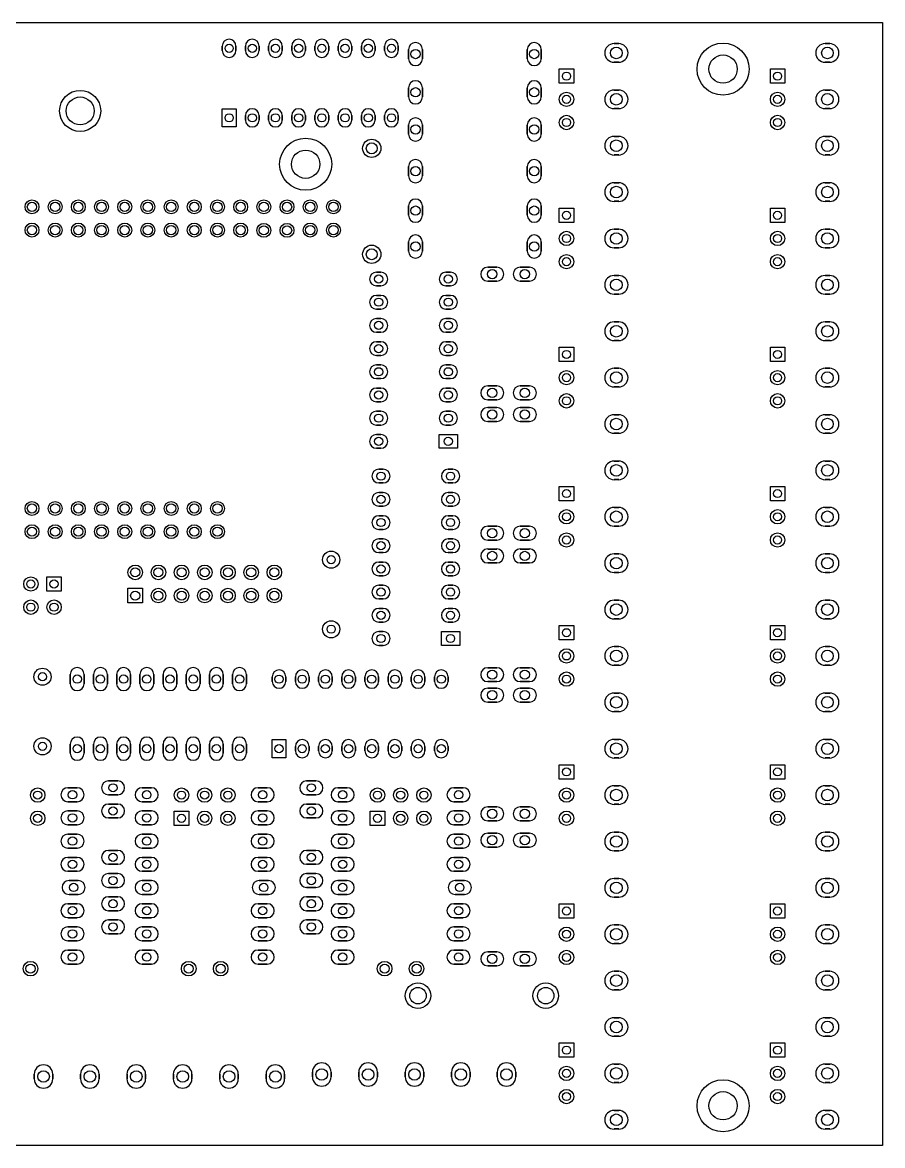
# Model space of a CAD drawing. Header units: millimetres. Extents: x -161 to 52, y -13 to 110.
# Drawn here: x -42.3 to 51.9, y -12.7 to 110.3 of the extents above; entities that cross this region are included whole.
import ezdxf

# ---------------------------------------------------------------- set-up
doc = ezdxf.new("R2010")
doc.units = ezdxf.units.MM

msp = doc.modelspace()

# ---------------------------------------------------------------- linework, layer by layer
for points in [[(51.89, -12.73), (-161.11, -12.73), (-161.11, 110.27), (51.89, 110.27), (51.89, -12.73)], [(-20.44, 107.69), (-20.44, 107.19)], [(-18.94, 107.69), (-18.94, 107.19)], [(-17.9, 107.69), (-17.9, 107.19)], [(-16.4, 107.69), (-16.4, 107.19)], [(-15.36, 107.69), (-15.36, 107.19)], [(-13.86, 107.69), (-13.86, 107.19)], [(-12.82, 107.69), (-12.82, 107.19)], [(-11.32, 107.69), (-11.32, 107.19)], [(-10.28, 107.69), (-10.28, 107.19)], [(-8.78, 107.69), (-8.78, 107.19)], [(-7.74, 107.69), (-7.74, 107.19)], [(-6.24, 107.69), (-6.24, 107.19)], [(-5.2, 107.69), (-5.2, 107.19)], [(-3.7, 107.69), (-3.7, 107.19)], [(-2.66, 107.69), (-2.66, 107.19)], [(-1.16, 107.69), (-1.16, 107.19)], [(-0.02, 107.31), (-0.02, 106.3)], [(1.5, 107.31), (1.5, 106.3)], [(12.98, 107.31), (12.98, 106.3)], [(14.5, 107.31), (14.5, 106.3)], [(22.48, 107.95), (22.99, 107.95)], [(45.59, 107.95), (46.1, 107.95)], [(22.48, 105.92), (22.99, 105.92)], [(45.59, 105.92), (46.1, 105.92)], [(18.06, 105.18), (18.06, 103.61), (16.48, 103.61), (16.48, 105.18)], [(41.17, 105.18), (41.17, 103.61), (39.6, 103.61), (39.6, 105.18)], [(-0.02, 103.12), (-0.02, 102.11)], [(1.5, 103.12), (1.5, 102.11)], [(12.98, 103.12), (12.98, 102.11)], [(14.5, 103.12), (14.5, 102.11)], [(22.48, 102.87), (22.99, 102.87)], [(45.59, 102.87), (46.1, 102.87)], [(-20.44, 98.82), (-20.44, 100.82), (-18.93, 100.82), (-18.93, 98.82)], [(-17.9, 100.07), (-17.9, 99.57)], [(-16.4, 100.07), (-16.4, 99.57)], [(-15.36, 100.07), (-15.36, 99.57)], [(-13.86, 100.07), (-13.86, 99.57)], [(-12.82, 100.07), (-12.82, 99.57)], [(-11.32, 100.07), (-11.32, 99.57)], [(-10.28, 100.07), (-10.28, 99.57)], [(-8.78, 100.07), (-8.78, 99.57)], [(-7.74, 100.07), (-7.74, 99.57)], [(-6.24, 100.07), (-6.24, 99.57)], [(-5.2, 100.07), (-5.2, 99.57)], [(-3.7, 100.07), (-3.7, 99.57)], [(-2.66, 100.07), (-2.66, 99.57)], [(-1.16, 100.07), (-1.16, 99.57)], [(22.48, 100.84), (22.99, 100.84)], [(45.59, 100.84), (46.1, 100.84)], [(-0.02, 99.06), (-0.02, 98.04)], [(1.5, 99.06), (1.5, 98.04)], [(12.98, 99.06), (12.98, 98.04)], [(14.5, 99.06), (14.5, 98.04)], [(22.48, 97.79), (22.99, 97.79)], [(45.59, 97.79), (46.1, 97.79)], [(22.48, 95.76), (22.99, 95.76)], [(45.59, 95.76), (46.1, 95.76)], [(-0.02, 94.49), (-0.02, 93.47)], [(1.5, 94.49), (1.5, 93.47)], [(12.98, 94.49), (12.98, 93.47)], [(14.5, 94.49), (14.5, 93.47)], [(22.48, 92.71), (22.99, 92.71)], [(45.59, 92.71), (46.1, 92.71)], [(-0.02, 90.17), (-0.02, 89.15)], [(1.5, 90.17), (1.5, 89.15)], [(12.98, 90.17), (12.98, 89.15)], [(14.5, 90.17), (14.5, 89.15)], [(18.06, 89.94), (18.06, 88.37), (16.48, 88.37), (16.48, 89.94)], [(22.48, 90.68), (22.99, 90.68)], [(41.17, 89.94), (41.17, 88.37), (39.6, 88.37), (39.6, 89.94)], [(45.59, 90.68), (46.1, 90.68)], [(22.48, 87.63), (22.99, 87.63)], [(45.59, 87.63), (46.1, 87.63)], [(-0.02, 86.23), (-0.02, 85.22)], [(1.5, 86.23), (1.5, 85.22)], [(12.98, 86.23), (12.98, 85.22)], [(14.5, 86.23), (14.5, 85.22)], [(22.48, 85.6), (22.99, 85.6)], [(45.59, 85.6), (46.1, 85.6)], [(-3.55, 82.92), (-3.05, 82.92)], [(4.07, 82.92), (4.57, 82.92)], [(9.65, 83.46), (8.64, 83.46)], [(12.19, 83.46), (13.21, 83.46)], [(22.48, 82.55), (22.99, 82.55)], [(45.59, 82.55), (46.1, 82.55)], [(-3.55, 81.42), (-3.05, 81.42)], [(4.07, 81.42), (4.57, 81.42)], [(9.65, 81.94), (8.64, 81.94)], [(12.19, 81.94), (13.21, 81.94)], [(-3.55, 80.38), (-3.05, 80.38)], [(4.07, 80.38), (4.57, 80.38)], [(22.48, 80.52), (22.99, 80.52)], [(45.59, 80.52), (46.1, 80.52)], [(-3.55, 78.88), (-3.05, 78.88)], [(4.07, 78.88), (4.57, 78.88)], [(-3.55, 77.84), (-3.05, 77.84)], [(4.07, 77.84), (4.57, 77.84)], [(-3.55, 76.34), (-3.05, 76.34)], [(4.07, 76.34), (4.57, 76.34)], [(22.48, 77.47), (22.99, 77.47)], [(45.59, 77.47), (46.1, 77.47)], [(-3.55, 75.3), (-3.05, 75.3)], [(4.07, 75.3), (4.57, 75.3)], [(22.48, 75.44), (22.99, 75.44)], [(45.59, 75.44), (46.1, 75.44)], [(18.06, 74.7), (18.06, 73.13), (16.48, 73.13), (16.48, 74.7)], [(41.17, 74.7), (41.17, 73.13), (39.6, 73.13), (39.6, 74.7)], [(-3.55, 73.8), (-3.05, 73.8)], [(-3.55, 72.76), (-3.05, 72.76)], [(4.07, 73.8), (4.57, 73.8)], [(4.07, 72.76), (4.57, 72.76)], [(22.48, 72.39), (22.99, 72.39)], [(45.59, 72.39), (46.1, 72.39)], [(-3.55, 71.26), (-3.05, 71.26)], [(-3.55, 70.22), (-3.05, 70.22)], [(4.07, 71.26), (4.57, 71.26)], [(4.07, 70.22), (4.57, 70.22)], [(9.65, 70.46), (8.64, 70.46)], [(12.19, 70.46), (13.21, 70.46)], [(22.48, 70.36), (22.99, 70.36)], [(45.59, 70.36), (46.1, 70.36)], [(9.65, 68.94), (8.64, 68.94)], [(12.19, 68.94), (13.21, 68.94)], [(-3.55, 68.72), (-3.05, 68.72)], [(-3.55, 67.68), (-3.05, 67.68)], [(4.07, 68.72), (4.57, 68.72)], [(4.07, 67.68), (4.57, 67.68)], [(8.64, 68.09), (9.65, 68.09)], [(13.21, 68.09), (12.19, 68.09)], [(8.64, 66.57), (9.65, 66.57)], [(13.21, 66.57), (12.19, 66.57)], [(22.48, 67.31), (22.99, 67.31)], [(45.59, 67.31), (46.1, 67.31)], [(-3.55, 66.18), (-3.05, 66.18)], [(4.07, 66.18), (4.57, 66.18)], [(22.48, 65.28), (22.99, 65.28)], [(45.59, 65.28), (46.1, 65.28)], [(-3.55, 65.14), (-3.05, 65.14)], [(5.32, 63.64), (3.32, 63.64), (3.32, 65.14), (5.32, 65.14)], [(-3.55, 63.64), (-3.05, 63.64)], [(22.48, 62.23), (22.99, 62.23)], [(45.59, 62.23), (46.1, 62.23)], [(-3.3, 61.33), (-2.8, 61.33)], [(4.32, 61.33), (4.82, 61.33)], [(-3.3, 59.83), (-2.8, 59.83)], [(4.32, 59.83), (4.82, 59.83)], [(18.06, 59.46), (18.06, 57.89), (16.48, 57.89), (16.48, 59.46)], [(22.48, 60.2), (22.99, 60.2)], [(41.17, 59.46), (41.17, 57.89), (39.6, 57.89), (39.6, 59.46)], [(45.59, 60.2), (46.1, 60.2)], [(-3.3, 58.79), (-2.8, 58.79)], [(4.32, 58.79), (4.82, 58.79)], [(-3.3, 57.29), (-2.8, 57.29)], [(4.32, 57.29), (4.82, 57.29)], [(22.48, 57.15), (22.99, 57.15)], [(45.59, 57.15), (46.1, 57.15)], [(-3.3, 56.25), (-2.8, 56.25)], [(4.32, 56.25), (4.82, 56.25)], [(-3.3, 54.75), (-2.8, 54.75)], [(4.32, 54.75), (4.82, 54.75)], [(8.64, 55.09), (9.65, 55.09)], [(13.21, 55.09), (12.19, 55.09)], [(22.48, 55.12), (22.99, 55.12)], [(45.59, 55.12), (46.1, 55.12)], [(-3.3, 53.71), (-2.8, 53.71)], [(4.32, 53.71), (4.82, 53.71)], [(8.64, 53.57), (9.65, 53.57)], [(13.21, 53.57), (12.19, 53.57)], [(-3.3, 52.21), (-2.8, 52.21)], [(4.32, 52.21), (4.82, 52.21)], [(9.65, 52.6), (8.64, 52.6)], [(13.21, 52.6), (12.19, 52.6)], [(22.48, 52.07), (22.99, 52.07)], [(45.59, 52.07), (46.1, 52.07)], [(-3.3, 51.17), (-2.8, 51.17)], [(4.32, 51.17), (4.82, 51.17)], [(9.65, 51.08), (8.64, 51.08)], [(13.21, 51.08), (12.19, 51.08)], [(-38.07, 47.98), (-39.65, 47.98), (-39.65, 49.56), (-38.07, 49.56)], [(-3.3, 49.67), (-2.8, 49.67)], [(4.32, 49.67), (4.82, 49.67)], [(22.48, 50.04), (22.99, 50.04)], [(45.59, 50.04), (46.1, 50.04)], [(-30.77, 48.3), (-29.17, 48.3), (-29.17, 46.7), (-30.77, 46.7)], [(-3.3, 48.63), (-2.8, 48.63)], [(4.32, 48.63), (4.82, 48.63)], [(-3.3, 47.13), (-2.8, 47.13)], [(4.32, 47.13), (4.82, 47.13)], [(22.48, 46.99), (22.99, 46.99)], [(45.59, 46.99), (46.1, 46.99)], [(-3.3, 46.09), (-2.8, 46.09)], [(4.32, 46.09), (4.82, 46.09)], [(-3.3, 44.59), (-2.8, 44.59)], [(4.32, 44.59), (4.82, 44.59)], [(22.48, 44.96), (22.99, 44.96)], [(45.59, 44.96), (46.1, 44.96)], [(-3.3, 43.55), (-2.8, 43.55)], [(5.57, 42.05), (3.57, 42.05), (3.57, 43.55), (5.57, 43.55)], [(18.06, 44.22), (18.06, 42.65), (16.48, 42.65), (16.48, 44.22)], [(41.17, 44.22), (41.17, 42.65), (39.6, 42.65), (39.6, 44.22)], [(-3.3, 42.05), (-2.8, 42.05)], [(22.48, 41.91), (22.99, 41.91)], [(45.59, 41.91), (46.1, 41.91)], [(9.65, 39.6), (8.64, 39.6)], [(13.21, 39.6), (12.19, 39.6)], [(22.48, 39.88), (22.99, 39.88)], [(45.59, 39.88), (46.1, 39.88)], [(-37.08, 37.85), (-37.08, 38.86)], [(-35.56, 37.85), (-35.56, 38.86)], [(-34.54, 37.85), (-34.54, 38.86)], [(-33.02, 37.85), (-33.02, 38.86)], [(-32, 37.85), (-32, 38.86)], [(-30.48, 37.85), (-30.48, 38.86)], [(-29.46, 37.85), (-29.46, 38.86)], [(-27.94, 37.85), (-27.94, 38.86)], [(-26.92, 37.85), (-26.92, 38.86)], [(-25.4, 37.85), (-25.4, 38.86)], [(-24.38, 37.85), (-24.38, 38.86)], [(-22.86, 37.85), (-22.86, 38.86)], [(-21.84, 37.85), (-21.84, 38.86)], [(-20.32, 37.85), (-20.32, 38.86)], [(-19.3, 37.85), (-19.3, 38.86)], [(-17.78, 37.85), (-17.78, 38.86)], [(-14.97, 38.6), (-14.97, 38.1)], [(-13.47, 38.6), (-13.47, 38.1)], [(-12.43, 38.6), (-12.43, 38.1)], [(-10.93, 38.6), (-10.93, 38.1)], [(-9.89, 38.6), (-9.89, 38.1)], [(-8.39, 38.6), (-8.39, 38.1)], [(-7.35, 38.6), (-7.35, 38.1)], [(-5.85, 38.6), (-5.85, 38.1)], [(-4.81, 38.6), (-4.81, 38.1)], [(-3.31, 38.6), (-3.31, 38.1)], [(-2.27, 38.6), (-2.27, 38.1)], [(-0.77, 38.6), (-0.77, 38.1)], [(0.27, 38.6), (0.27, 38.1)], [(1.77, 38.6), (1.77, 38.1)], [(2.81, 38.6), (2.81, 38.1)], [(4.31, 38.6), (4.31, 38.1)], [(9.65, 38.08), (8.64, 38.08)], [(9.65, 37.36), (8.64, 37.36)], [(13.21, 38.08), (12.19, 38.08)], [(13.21, 37.36), (12.19, 37.36)], [(9.65, 35.84), (8.64, 35.84)], [(13.21, 35.84), (12.19, 35.84)], [(22.48, 36.83), (22.99, 36.83)], [(45.59, 36.83), (46.1, 36.83)], [(22.48, 34.8), (22.99, 34.8)], [(45.59, 34.8), (46.1, 34.8)], [(-37.08, 30.23), (-37.08, 31.24)], [(-35.56, 30.23), (-35.56, 31.24)], [(-34.54, 30.23), (-34.54, 31.24)], [(-33.02, 30.23), (-33.02, 31.24)], [(-32, 30.23), (-32, 31.24)], [(-30.48, 30.23), (-30.48, 31.24)], [(-29.46, 30.23), (-29.46, 31.24)], [(-27.94, 30.23), (-27.94, 31.24)], [(-26.92, 30.23), (-26.92, 31.24)], [(-25.4, 30.23), (-25.4, 31.24)], [(-24.38, 30.23), (-24.38, 31.24)], [(-22.86, 30.23), (-22.86, 31.24)], [(-21.84, 30.23), (-21.84, 31.24)], [(-20.32, 30.23), (-20.32, 31.24)], [(-19.3, 30.23), (-19.3, 31.24)], [(-17.78, 30.23), (-17.78, 31.24)], [(-14.97, 29.73), (-14.97, 31.73), (-13.47, 31.73), (-13.47, 29.73)], [(-12.43, 30.98), (-12.43, 30.48)], [(-10.93, 30.98), (-10.93, 30.48)], [(-9.89, 30.98), (-9.89, 30.48)], [(-8.39, 30.98), (-8.39, 30.48)], [(-7.35, 30.98), (-7.35, 30.48)], [(-5.85, 30.98), (-5.85, 30.48)], [(-4.81, 30.98), (-4.81, 30.48)], [(-3.31, 30.98), (-3.31, 30.48)], [(-2.27, 30.98), (-2.27, 30.48)], [(-0.77, 30.98), (-0.77, 30.48)], [(0.27, 30.98), (0.27, 30.48)], [(1.77, 30.98), (1.77, 30.48)], [(2.81, 30.98), (2.81, 30.48)], [(4.31, 30.98), (4.31, 30.48)], [(22.48, 31.75), (22.99, 31.75)], [(45.59, 31.75), (46.1, 31.75)], [(22.48, 29.72), (22.99, 29.72)], [(45.59, 29.72), (46.1, 29.72)], [(18.06, 28.98), (18.06, 27.41), (16.48, 27.41), (16.48, 28.98)], [(41.17, 28.98), (41.17, 27.41), (39.6, 27.41), (39.6, 28.98)], [(-31.89, 27.21), (-32.9, 27.21)], [(-10.17, 27.21), (-11.19, 27.21)], [(-36.33, 26.45), (-37.35, 26.45)], [(-28.2, 26.45), (-29.22, 26.45)], [(-15.5, 26.45), (-16.52, 26.45)], [(-6.74, 26.45), (-7.76, 26.45)], [(5.96, 26.45), (4.94, 26.45)], [(22.48, 26.67), (22.99, 26.67)], [(45.59, 26.67), (46.1, 26.67)], [(-36.33, 24.92), (-37.35, 24.92)], [(-31.89, 25.69), (-32.9, 25.69)], [(-31.89, 24.67), (-32.9, 24.67)], [(-28.2, 24.92), (-29.22, 24.92)], [(-15.5, 24.92), (-16.52, 24.92)], [(-10.17, 25.69), (-11.19, 25.69)], [(-10.17, 24.67), (-11.19, 24.67)], [(-6.74, 24.92), (-7.76, 24.92)], [(5.96, 24.92), (4.94, 24.92)], [(22.48, 24.64), (22.99, 24.64)], [(45.59, 24.64), (46.1, 24.64)], [(-36.33, 23.91), (-37.35, 23.91)], [(-28.2, 23.91), (-29.22, 23.91)], [(-25.69, 23.9), (-24.11, 23.9), (-24.11, 22.33), (-25.69, 22.33)], [(-15.5, 23.91), (-16.52, 23.91)], [(-6.74, 23.91), (-7.76, 23.91)], [(-4.22, 23.9), (-2.64, 23.9), (-2.64, 22.33), (-4.22, 22.33)], [(5.96, 23.91), (4.94, 23.91)], [(9.65, 24.36), (8.64, 24.36)], [(13.21, 24.36), (12.19, 24.36)], [(-36.33, 22.38), (-37.35, 22.38)], [(-31.89, 23.15), (-32.9, 23.15)], [(-28.2, 22.38), (-29.22, 22.38)], [(-15.5, 22.38), (-16.52, 22.38)], [(-10.17, 23.15), (-11.19, 23.15)], [(-6.74, 22.38), (-7.76, 22.38)], [(5.96, 22.38), (4.94, 22.38)], [(9.65, 22.84), (8.64, 22.84)], [(13.21, 22.84), (12.19, 22.84)], [(-36.33, 21.37), (-37.35, 21.37)], [(-28.2, 21.37), (-29.22, 21.37)], [(-15.5, 21.37), (-16.52, 21.37)], [(-6.74, 21.37), (-7.76, 21.37)], [(5.96, 21.37), (4.94, 21.37)], [(9.65, 21.49), (8.64, 21.49)], [(13.21, 21.49), (12.19, 21.49)], [(22.48, 21.59), (22.99, 21.59)], [(45.59, 21.59), (46.1, 21.59)], [(-36.33, 19.84), (-37.35, 19.84)], [(-28.2, 19.84), (-29.22, 19.84)], [(-15.5, 19.84), (-16.52, 19.84)], [(-6.74, 19.84), (-7.76, 19.84)], [(5.96, 19.84), (4.94, 19.84)], [(9.65, 19.96), (8.64, 19.96)], [(13.21, 19.96), (12.19, 19.96)], [(-36.33, 18.83), (-37.35, 18.83)], [(-31.89, 19.59), (-32.9, 19.59)], [(-28.2, 18.83), (-29.22, 18.83)], [(-15.5, 18.83), (-16.52, 18.83)], [(-10.17, 19.59), (-11.19, 19.59)], [(-6.74, 18.83), (-7.76, 18.83)], [(5.96, 18.83), (4.94, 18.83)], [(22.48, 19.56), (22.99, 19.56)], [(45.59, 19.56), (46.1, 19.56)], [(-36.33, 17.3), (-37.35, 17.3)], [(-31.89, 18.07), (-32.9, 18.07)], [(-28.2, 17.3), (-29.22, 17.3)], [(-15.5, 17.3), (-16.52, 17.3)], [(-10.17, 18.07), (-11.19, 18.07)], [(-6.74, 17.3), (-7.76, 17.3)], [(5.96, 17.3), (4.94, 17.3)], [(-36.21, 16.29), (-37.22, 16.29)], [(-31.89, 17.05), (-32.9, 17.05)], [(-28.2, 16.29), (-29.22, 16.29)], [(-15.38, 16.29), (-16.39, 16.29)], [(-10.17, 17.05), (-11.19, 17.05)], [(-6.74, 16.29), (-7.76, 16.29)], [(6.09, 16.29), (5.07, 16.29)], [(22.48, 16.51), (22.99, 16.51)], [(45.59, 16.51), (46.1, 16.51)], [(-36.21, 14.76), (-37.22, 14.76)], [(-31.89, 15.53), (-32.9, 15.53)], [(-28.2, 14.76), (-29.22, 14.76)], [(-15.38, 14.76), (-16.39, 14.76)], [(-10.17, 15.53), (-11.19, 15.53)], [(-6.74, 14.76), (-7.76, 14.76)], [(6.09, 14.76), (5.07, 14.76)], [(-36.33, 13.75), (-37.35, 13.75)], [(-31.89, 14.51), (-32.9, 14.51)], [(-28.2, 13.75), (-29.22, 13.75)], [(-15.5, 13.75), (-16.52, 13.75)], [(-10.17, 14.51), (-11.19, 14.51)], [(-6.74, 13.75), (-7.76, 13.75)], [(5.96, 13.75), (4.94, 13.75)], [(18.06, 13.74), (18.06, 12.17), (16.48, 12.17), (16.48, 13.74)], [(22.48, 14.48), (22.99, 14.48)], [(41.17, 13.74), (41.17, 12.17), (39.6, 12.17), (39.6, 13.74)], [(45.59, 14.48), (46.1, 14.48)], [(-31.89, 12.99), (-32.9, 12.99)], [(-10.17, 12.99), (-11.19, 12.99)], [(-36.33, 12.22), (-37.35, 12.22)], [(-36.33, 11.21), (-37.35, 11.21)], [(-31.89, 11.97), (-32.9, 11.97)], [(-28.2, 12.22), (-29.22, 12.22)], [(-28.2, 11.21), (-29.22, 11.21)], [(-15.5, 12.22), (-16.52, 12.22)], [(-15.5, 11.21), (-16.52, 11.21)], [(-10.17, 11.97), (-11.19, 11.97)], [(-6.74, 12.22), (-7.76, 12.22)], [(-6.74, 11.21), (-7.76, 11.21)], [(5.96, 12.22), (4.94, 12.22)], [(5.96, 11.21), (4.94, 11.21)], [(22.48, 11.43), (22.99, 11.43)], [(45.59, 11.43), (46.1, 11.43)], [(-31.89, 10.45), (-32.9, 10.45)], [(-10.17, 10.45), (-11.19, 10.45)], [(-36.33, 9.68), (-37.35, 9.68)], [(-36.33, 8.67), (-37.35, 8.67)], [(-28.2, 9.68), (-29.22, 9.68)], [(-28.2, 8.67), (-29.22, 8.67)], [(-15.5, 9.68), (-16.52, 9.68)], [(-15.5, 8.67), (-16.52, 8.67)], [(-6.74, 9.68), (-7.76, 9.68)], [(-6.74, 8.67), (-7.76, 8.67)], [(5.96, 9.68), (4.94, 9.68)], [(5.96, 8.67), (4.94, 8.67)], [(22.48, 9.4), (22.99, 9.4)], [(45.59, 9.4), (46.1, 9.4)], [(9.65, 8.49), (8.64, 8.49)], [(13.21, 8.49), (12.19, 8.49)], [(-36.33, 7.14), (-37.35, 7.14)], [(-28.2, 7.14), (-29.22, 7.14)], [(-15.5, 7.14), (-16.52, 7.14)], [(-6.74, 7.14), (-7.76, 7.14)], [(5.96, 7.14), (4.94, 7.14)], [(9.65, 6.96), (8.64, 6.96)], [(13.21, 6.96), (12.19, 6.96)], [(22.48, 6.35), (22.99, 6.35)], [(45.59, 6.35), (46.1, 6.35)], [(22.48, 4.32), (22.99, 4.32)], [(45.59, 4.32), (46.1, 4.32)], [(22.48, 1.27), (22.99, 1.27)], [(45.59, 1.27), (46.1, 1.27)], [(22.48, -0.76), (22.99, -0.76)], [(45.59, -0.76), (46.1, -0.76)], [(18.06, -1.5), (18.06, -3.07), (16.48, -3.07), (16.48, -1.5)], [(41.17, -1.5), (41.17, -3.07), (39.6, -3.07), (39.6, -1.5)], [(-10.55, -4.7), (-10.55, -5.21)], [(-8.52, -4.7), (-8.52, -5.21)], [(-5.47, -4.7), (-5.47, -5.21)], [(-3.44, -4.7), (-3.44, -5.21)], [(-0.39, -4.7), (-0.39, -5.21)], [(1.64, -4.7), (1.64, -5.21)], [(4.69, -5.21), (4.69, -4.7)], [(6.72, -5.21), (6.72, -4.7)], [(9.69, -5.21), (9.69, -4.7)], [(11.72, -5.21), (11.72, -4.7)], [(22.48, -3.81), (22.99, -3.81)], [(45.59, -3.81), (46.1, -3.81)], [(-41.03, -4.92), (-41.03, -5.43)], [(-39, -4.92), (-39, -5.43)], [(-35.95, -4.92), (-35.95, -5.43)], [(-33.92, -4.92), (-33.92, -5.43)], [(-30.87, -4.92), (-30.87, -5.43)], [(-28.84, -4.92), (-28.84, -5.43)], [(-25.79, -4.92), (-25.79, -5.43)], [(-23.76, -4.92), (-23.76, -5.43)], [(-20.71, -4.92), (-20.71, -5.43)], [(-18.68, -4.92), (-18.68, -5.43)], [(-15.63, -4.92), (-15.63, -5.43)], [(-13.6, -4.92), (-13.6, -5.43)], [(22.48, -5.84), (22.99, -5.84)], [(45.59, -5.84), (46.1, -5.84)], [(22.48, -8.89), (22.99, -8.89)], [(45.59, -8.89), (46.1, -8.89)], [(22.48, -10.92), (22.99, -10.92)], [(45.59, -10.92), (46.1, -10.92)]]:
    msp.add_lwpolyline(points, close=True)
for centre, radius in [((-19.68, 107.44), 0.45), ((-17.14, 107.44), 0.45), ((-14.61, 107.44), 0.45), ((-12.07, 107.44), 0.45), ((-9.53, 107.44), 0.45), ((-6.98, 107.44), 0.45), ((-4.44, 107.44), 0.45), ((-1.9, 107.44), 0.45), ((0.74, 106.81), 0.508), ((13.74, 106.81), 0.508), ((22.73, 106.93), 0.635), ((34.42, 105.16), 2.85), ((45.85, 106.93), 0.635), ((34.42, 105.16), 1.55), ((17.27, 104.39), 0.445), ((40.39, 104.39), 0.445), ((-36, 100.58), 2.25), ((-36, 100.58), 1.53), ((0.74, 102.62), 0.508), ((13.74, 102.62), 0.508), ((17.27, 101.85), 0.787), ((17.27, 101.85), 0.445), ((22.73, 101.85), 0.635), ((40.39, 101.85), 0.787), ((40.39, 101.85), 0.445), ((45.85, 101.85), 0.635), ((-19.68, 99.82), 0.45), ((-17.14, 99.82), 0.45), ((-14.61, 99.82), 0.45), ((-12.07, 99.82), 0.45), ((-9.53, 99.82), 0.45), ((-6.98, 99.82), 0.45), ((-4.44, 99.82), 0.45), ((-1.9, 99.82), 0.45), ((17.27, 99.31), 0.787), ((17.27, 99.31), 0.445), ((40.39, 99.31), 0.787), ((40.39, 99.31), 0.445), ((0.74, 98.55), 0.508), ((13.74, 98.55), 0.508), ((-11.3, 94.74), 2.85), ((-4.06, 96.48), 1), ((22.73, 96.77), 0.635), ((45.85, 96.77), 0.635), ((-11.3, 94.74), 1.55), ((-4.06, 96.48), 0.6), ((0.74, 93.98), 0.508), ((13.74, 93.98), 0.508), ((22.73, 91.69), 0.635), ((45.85, 91.69), 0.635), ((-41.28, 90.07), 0.762), ((-41.28, 90.07), 0.508), ((-38.74, 90.07), 0.762), ((-38.74, 90.07), 0.508), ((-36.2, 90.07), 0.762), ((-36.2, 90.07), 0.508), ((-33.66, 90.07), 0.762), ((-33.66, 90.07), 0.508), ((-31.12, 90.07), 0.762), ((-31.12, 90.07), 0.508), ((-28.58, 90.07), 0.762), ((-28.58, 90.07), 0.508), ((-26.04, 90.07), 0.762), ((-26.04, 90.07), 0.508), ((-23.5, 90.07), 0.762), ((-23.5, 90.07), 0.508), ((-20.96, 90.07), 0.762), ((-20.96, 90.07), 0.508), ((-18.42, 90.07), 0.762), ((-18.42, 90.07), 0.508), ((-15.88, 90.07), 0.762), ((-15.88, 90.07), 0.508), ((-13.34, 90.07), 0.762), ((-13.34, 90.07), 0.508), ((-10.8, 90.07), 0.762), ((-10.8, 90.07), 0.508), ((-8.26, 90.07), 0.762), ((-8.26, 90.07), 0.508), ((0.74, 89.66), 0.508), ((13.74, 89.66), 0.508), ((17.27, 89.15), 0.445), ((40.39, 89.15), 0.445), ((-41.28, 87.53), 0.762), ((-41.28, 87.53), 0.508), ((-38.74, 87.53), 0.762), ((-38.74, 87.53), 0.508), ((-36.2, 87.53), 0.762), ((-36.2, 87.53), 0.508), ((-33.66, 87.53), 0.762), ((-33.66, 87.53), 0.508), ((-31.12, 87.53), 0.762), ((-31.12, 87.53), 0.508), ((-28.58, 87.53), 0.762), ((-28.58, 87.53), 0.508), ((-26.04, 87.53), 0.762), ((-26.04, 87.53), 0.508), ((-23.5, 87.53), 0.762), ((-23.5, 87.53), 0.508), ((-20.96, 87.53), 0.762), ((-20.96, 87.53), 0.508), ((-18.42, 87.53), 0.762), ((-18.42, 87.53), 0.508), ((-15.88, 87.5), 0.762), ((-15.88, 87.5), 0.508), ((-13.34, 87.5), 0.762), ((-13.34, 87.5), 0.508), ((-10.8, 87.53), 0.762), ((-10.8, 87.53), 0.508), ((-8.26, 87.53), 0.762), ((-8.26, 87.53), 0.508), ((17.27, 86.61), 0.787), ((40.39, 86.61), 0.787), ((0.74, 85.72), 0.508), ((13.74, 85.72), 0.508), ((17.27, 86.61), 0.445), ((22.73, 86.61), 0.635), ((40.39, 86.61), 0.445), ((45.85, 86.61), 0.635), ((-4.06, 84.88), 1), ((-4.06, 84.88), 0.6), ((17.27, 84.07), 0.787), ((17.27, 84.07), 0.445), ((40.39, 84.07), 0.787), ((40.39, 84.07), 0.445), ((-3.3, 82.17), 0.45), ((4.32, 82.17), 0.45), ((9.14, 82.7), 0.508), ((12.7, 82.7), 0.508), ((22.73, 81.53), 0.635), ((45.85, 81.53), 0.635), ((-3.3, 79.63), 0.45), ((4.32, 79.63), 0.45), ((-3.3, 77.09), 0.45), ((4.32, 77.09), 0.45), ((22.73, 76.45), 0.635), ((45.85, 76.45), 0.635), ((-3.3, 74.55), 0.45), ((4.32, 74.55), 0.45), ((17.27, 73.91), 0.445), ((40.39, 73.91), 0.445), ((-3.3, 72.01), 0.45), ((4.32, 72.01), 0.45), ((17.27, 71.37), 0.787), ((17.27, 71.37), 0.445), ((22.73, 71.37), 0.635), ((40.39, 71.37), 0.787), ((40.39, 71.37), 0.445), ((45.85, 71.37), 0.635), ((9.14, 69.7), 0.508), ((12.7, 69.7), 0.508), ((-3.3, 69.47), 0.45), ((4.32, 69.47), 0.45), ((17.27, 68.83), 0.787), ((17.27, 68.83), 0.445), ((40.39, 68.83), 0.787), ((40.39, 68.83), 0.445), ((9.14, 67.33), 0.508), ((12.7, 67.33), 0.508), ((-3.3, 66.93), 0.45), ((4.32, 66.93), 0.45), ((22.73, 66.29), 0.635), ((45.85, 66.29), 0.635), ((-3.3, 64.39), 0.45), ((4.32, 64.39), 0.45), ((22.73, 61.21), 0.635), ((45.85, 61.21), 0.635), ((-3.05, 60.58), 0.45), ((4.57, 60.58), 0.45), ((17.27, 58.67), 0.445), ((40.39, 58.67), 0.445), ((-3.05, 58.04), 0.45), ((4.57, 58.04), 0.45), ((-41.28, 57.04), 0.762), ((-41.28, 57.04), 0.508), ((-38.74, 57.04), 0.762), ((-38.74, 57.04), 0.508), ((-36.2, 57.04), 0.762), ((-36.2, 57.04), 0.508), ((-33.66, 57.04), 0.762), ((-33.66, 57.04), 0.508), ((-31.12, 57.04), 0.762), ((-31.12, 57.04), 0.508), ((-28.58, 57.04), 0.762), ((-28.58, 57.04), 0.508), ((-26.04, 57.04), 0.762), ((-26.04, 57.04), 0.508), ((-23.5, 57.04), 0.762), ((-23.5, 57.04), 0.508), ((-20.96, 57.04), 0.762), ((-20.96, 57.04), 0.508), ((17.27, 56.13), 0.787), ((22.73, 56.13), 0.635), ((40.39, 56.13), 0.787), ((45.85, 56.13), 0.635), ((-3.05, 55.5), 0.45), ((4.57, 55.5), 0.45), ((17.27, 56.13), 0.445), ((40.39, 56.13), 0.445), ((-41.28, 54.5), 0.762), ((-41.28, 54.5), 0.508), ((-38.74, 54.5), 0.762), ((-38.74, 54.5), 0.508), ((-36.2, 54.5), 0.762), ((-36.2, 54.5), 0.508), ((-33.66, 54.5), 0.762), ((-33.66, 54.5), 0.508), ((-31.12, 54.5), 0.762), ((-31.12, 54.5), 0.508), ((-28.58, 54.5), 0.762), ((-28.58, 54.5), 0.508), ((-26.04, 54.5), 0.762), ((-26.04, 54.5), 0.508), ((-23.5, 54.5), 0.762), ((-23.5, 54.5), 0.508), ((-20.96, 54.5), 0.762), ((-20.96, 54.5), 0.508), ((9.14, 54.33), 0.508), ((12.7, 54.33), 0.508), ((17.27, 53.59), 0.787), ((40.39, 53.59), 0.787), ((-3.05, 52.96), 0.45), ((4.57, 52.96), 0.45), ((17.27, 53.59), 0.445), ((40.39, 53.59), 0.445), ((-8.51, 51.43), 0.94), ((-8.51, 51.44), 0.45), ((9.14, 51.84), 0.508), ((12.7, 51.84), 0.508), ((22.73, 51.05), 0.635), ((45.85, 51.05), 0.635), ((-29.97, 50.04), 0.8), ((-29.97, 50.04), 0.5), ((-27.43, 50.04), 0.8), ((-27.43, 50.04), 0.5), ((-24.89, 50.04), 0.8), ((-24.89, 50.04), 0.5), ((-22.35, 50.04), 0.8), ((-22.35, 50.04), 0.5), ((-19.81, 50.04), 0.8), ((-19.81, 50.04), 0.5), ((-17.27, 50.04), 0.8), ((-17.27, 50.04), 0.5), ((-14.73, 50.04), 0.8), ((-14.73, 50.04), 0.5), ((-3.05, 50.42), 0.45), ((4.57, 50.42), 0.45), ((-41.4, 48.77), 0.787), ((-41.4, 48.77), 0.445), ((-38.86, 48.77), 0.445), ((-29.97, 47.5), 0.5), ((-27.43, 47.5), 0.8), ((-27.43, 47.5), 0.5), ((-24.89, 47.5), 0.8), ((-24.89, 47.5), 0.5), ((-22.35, 47.5), 0.8), ((-22.35, 47.5), 0.5), ((-19.81, 47.5), 0.8), ((-19.81, 47.5), 0.5), ((-17.27, 47.5), 0.8), ((-17.27, 47.5), 0.5), ((-14.73, 47.5), 0.8), ((-14.73, 47.5), 0.5), ((-3.05, 47.88), 0.45), ((4.57, 47.88), 0.45), ((-41.4, 46.23), 0.787), ((-38.86, 46.23), 0.787), ((-41.4, 46.23), 0.445), ((-38.86, 46.23), 0.445), ((-3.05, 45.34), 0.45), ((4.57, 45.34), 0.45), ((22.73, 45.97), 0.635), ((45.85, 45.97), 0.635), ((-8.51, 43.81), 0.94), ((-8.51, 43.82), 0.45), ((-3.05, 42.8), 0.45), ((4.57, 42.8), 0.45), ((17.27, 43.43), 0.445), ((40.39, 43.43), 0.445), ((17.27, 40.89), 0.787), ((17.27, 40.89), 0.445), ((22.73, 40.89), 0.635), ((40.39, 40.89), 0.787), ((40.39, 40.89), 0.445), ((45.85, 40.89), 0.635), ((-40.13, 38.61), 0.94), ((-40.13, 38.61), 0.45), ((-36.32, 38.35), 0.457), ((-33.78, 38.35), 0.457), ((-31.24, 38.35), 0.457), ((-28.7, 38.35), 0.457), ((-26.16, 38.35), 0.457), ((-23.62, 38.35), 0.457), ((-21.08, 38.35), 0.457), ((-18.54, 38.35), 0.457), ((-14.22, 38.35), 0.45), ((-11.68, 38.35), 0.45), ((-9.14, 38.35), 0.45), ((-6.6, 38.35), 0.45), ((-4.06, 38.35), 0.45), ((-1.52, 38.35), 0.45), ((1.02, 38.35), 0.45), ((3.56, 38.35), 0.45), ((9.14, 38.84), 0.508), ((12.7, 38.84), 0.508), ((17.27, 38.35), 0.787), ((17.27, 38.35), 0.445), ((40.39, 38.35), 0.787), ((40.39, 38.35), 0.445), ((9.14, 36.6), 0.508), ((12.7, 36.6), 0.508), ((22.73, 35.81), 0.635), ((45.85, 35.81), 0.635), ((-40.13, 30.99), 0.94), ((-40.13, 30.99), 0.45), ((-36.32, 30.73), 0.457), ((-33.78, 30.73), 0.457), ((-31.24, 30.73), 0.457), ((-28.7, 30.73), 0.457), ((-26.16, 30.73), 0.457), ((-23.62, 30.73), 0.457), ((-21.08, 30.73), 0.457), ((-18.54, 30.73), 0.457), ((-14.22, 30.73), 0.45), ((-11.68, 30.73), 0.45), ((-9.14, 30.73), 0.45), ((-6.6, 30.73), 0.45), ((-4.06, 30.73), 0.45), ((-1.52, 30.73), 0.45), ((1.02, 30.73), 0.45), ((3.56, 30.73), 0.45), ((22.73, 30.73), 0.635), ((45.85, 30.73), 0.635), ((17.27, 28.19), 0.445), ((40.39, 28.19), 0.445), ((-40.65, 25.65), 0.787), ((-40.65, 25.65), 0.445), ((-36.84, 25.69), 0.457), ((-32.4, 26.45), 0.445), ((-28.71, 25.69), 0.457), ((-24.9, 25.65), 0.787), ((-24.9, 25.65), 0.445), ((-22.36, 25.65), 0.787), ((-22.36, 25.65), 0.445), ((-19.82, 25.65), 0.787), ((-19.82, 25.65), 0.445), ((-16.01, 25.69), 0.457), ((-10.68, 26.45), 0.445), ((-7.25, 25.69), 0.457), ((-3.43, 25.65), 0.787), ((-3.43, 25.65), 0.445), ((-0.89, 25.65), 0.787), ((-0.89, 25.65), 0.445), ((1.65, 25.65), 0.787), ((1.65, 25.65), 0.445), ((5.45, 25.69), 0.457), ((17.27, 25.65), 0.787), ((17.27, 25.65), 0.445), ((22.73, 25.65), 0.635), ((40.39, 25.65), 0.787), ((40.39, 25.65), 0.445), ((45.85, 25.65), 0.635), ((-40.65, 23.11), 0.787), ((-40.65, 23.11), 0.445), ((-36.84, 23.15), 0.457), ((-32.4, 23.91), 0.445), ((-28.71, 23.15), 0.457), ((-24.9, 23.11), 0.445), ((-22.36, 23.11), 0.787), ((-22.36, 23.11), 0.445), ((-19.82, 23.11), 0.787), ((-19.82, 23.11), 0.445), ((-16.01, 23.15), 0.457), ((-10.68, 23.91), 0.445), ((-7.25, 23.15), 0.457), ((-3.43, 23.11), 0.445), ((-0.89, 23.11), 0.787), ((-0.89, 23.11), 0.445), ((1.65, 23.11), 0.787), ((1.65, 23.11), 0.445), ((5.45, 23.15), 0.457), ((9.14, 23.6), 0.508), ((12.7, 23.6), 0.508), ((17.27, 23.11), 0.787), ((17.27, 23.11), 0.445), ((40.39, 23.11), 0.787), ((40.39, 23.11), 0.445), ((-36.84, 20.61), 0.457), ((-28.71, 20.61), 0.457), ((-16.01, 20.61), 0.457), ((-7.25, 20.61), 0.457), ((5.45, 20.61), 0.457), ((9.14, 20.72), 0.508), ((12.7, 20.72), 0.508), ((22.73, 20.57), 0.635), ((45.85, 20.57), 0.635), ((-36.84, 18.07), 0.457), ((-32.4, 18.83), 0.457), ((-28.71, 18.07), 0.457), ((-16.01, 18.07), 0.457), ((-10.68, 18.83), 0.457), ((-7.25, 18.07), 0.457), ((5.45, 18.07), 0.457), ((-32.4, 16.29), 0.457), ((-10.68, 16.29), 0.457), ((22.73, 15.49), 0.635), ((45.85, 15.49), 0.635), ((-36.71, 15.53), 0.457), ((-28.71, 15.53), 0.457), ((-15.89, 15.53), 0.457), ((-7.25, 15.53), 0.457), ((5.58, 15.53), 0.457), ((-32.4, 13.75), 0.457), ((-10.68, 13.75), 0.457), ((-36.84, 12.99), 0.457), ((-28.71, 12.99), 0.457), ((-16.01, 12.99), 0.457), ((-7.25, 12.99), 0.457), ((5.45, 12.99), 0.457), ((17.27, 12.95), 0.445), ((40.39, 12.95), 0.445), ((-32.4, 11.21), 0.457), ((-10.68, 11.21), 0.457), ((17.27, 10.41), 0.787), ((40.39, 10.41), 0.787), ((-36.84, 10.45), 0.457), ((-28.71, 10.45), 0.457), ((-16.01, 10.45), 0.457), ((-7.25, 10.45), 0.457), ((5.45, 10.45), 0.457), ((17.27, 10.41), 0.445), ((22.73, 10.41), 0.635), ((40.39, 10.41), 0.445), ((45.85, 10.41), 0.635), ((17.27, 7.87), 0.787), ((40.39, 7.87), 0.787), ((-41.44, 6.64), 0.8), ((-36.84, 7.91), 0.457), ((-28.71, 7.91), 0.457), ((-24.11, 6.64), 0.8), ((-20.61, 6.64), 0.8), ((-16.01, 7.91), 0.457), ((-7.25, 7.91), 0.457), ((-2.65, 6.64), 0.8), ((0.85, 6.64), 0.8), ((5.45, 7.91), 0.457), ((9.14, 7.72), 0.508), ((12.7, 7.72), 0.508), ((17.27, 7.87), 0.445), ((40.39, 7.87), 0.445), ((-41.44, 6.64), 0.5), ((-24.11, 6.64), 0.5), ((-20.61, 6.64), 0.5), ((-2.65, 6.64), 0.5), ((0.85, 6.64), 0.5), ((1, 3.68), 1.4), ((15, 3.68), 1.4), ((22.73, 5.33), 0.635), ((45.85, 5.33), 0.635), ((1, 3.68), 0.9), ((15, 3.68), 0.9), ((22.73, 0.25), 0.635), ((45.85, 0.25), 0.635), ((17.27, -2.29), 0.445), ((40.39, -2.29), 0.445), ((-40.01, -5.17), 0.635), ((-34.93, -5.17), 0.635), ((-29.85, -5.17), 0.635), ((-24.77, -5.17), 0.635), ((-19.69, -5.17), 0.635), ((-14.61, -5.17), 0.635), ((-9.54, -4.95), 0.635), ((-4.46, -4.95), 0.635), ((0.62, -4.95), 0.635), ((5.7, -4.95), 0.635), ((10.7, -4.95), 0.635), ((17.27, -4.83), 0.787), ((17.27, -4.83), 0.445), ((22.73, -4.83), 0.635), ((40.39, -4.83), 0.787), ((40.39, -4.83), 0.445), ((45.85, -4.83), 0.635), ((34.42, -8.38), 2.85), ((17.27, -7.37), 0.787), ((17.27, -7.37), 0.445), ((34.42, -8.38), 1.55), ((40.39, -7.37), 0.787), ((40.39, -7.37), 0.445), ((22.73, -9.91), 0.635), ((45.85, -9.91), 0.635)]:
    msp.add_circle(centre, radius)
for centre, radius, start, end in [((-19.69, 107.69), 0.75, 360, 180), ((-17.15, 107.69), 0.75, 360, 180), ((-14.61, 107.69), 0.75, 360, 180), ((-12.07, 107.69), 0.75, 360, 180), ((-9.53, 107.69), 0.75, 360, 180), ((-6.99, 107.69), 0.75, 360, 180), ((-4.45, 107.69), 0.75, 360, 180), ((-1.91, 107.69), 0.75, 360, 180), ((-19.69, 107.19), 0.75, 180, 360), ((-17.15, 107.19), 0.75, 180, 360), ((-14.61, 107.19), 0.75, 180, 360), ((-12.07, 107.19), 0.75, 180, 360), ((-9.53, 107.19), 0.75, 180, 360), ((-6.99, 107.19), 0.75, 180, 360), ((-4.45, 107.19), 0.75, 180, 360), ((-1.91, 107.19), 0.75, 180, 360), ((0.74, 107.31), 0.762, 360, 180), ((13.74, 107.31), 0.762, 360, 180), ((22.48, 106.93), 1.02, 450, 270), ((22.99, 106.93), 1.02, 270, 450), ((45.59, 106.93), 1.02, 450, 270), ((46.1, 106.93), 1.02, 270, 450), ((0.74, 106.3), 0.762, 180, 360), ((13.74, 106.3), 0.762, 180, 360), ((0.74, 103.12), 0.762, 360, 180), ((13.74, 103.12), 0.762, 360, 180), ((0.74, 102.11), 0.762, 180, 360), ((13.74, 102.11), 0.762, 180, 360), ((22.48, 101.85), 1.02, 450, 270), ((22.99, 101.85), 1.02, 270, 450), ((45.59, 101.85), 1.02, 450, 270), ((46.1, 101.85), 1.02, 270, 450), ((-17.15, 100.07), 0.75, 360, 180), ((-14.61, 100.07), 0.75, 360, 180), ((-12.07, 100.07), 0.75, 360, 180), ((-9.53, 100.07), 0.75, 360, 180), ((-6.99, 100.07), 0.75, 360, 180), ((-4.45, 100.07), 0.75, 360, 180), ((-1.91, 100.07), 0.75, 360, 180), ((0.74, 99.06), 0.762, 360, 180), ((13.74, 99.06), 0.762, 360, 180), ((-17.15, 99.57), 0.75, 180, 360), ((-14.61, 99.57), 0.75, 180, 360), ((-12.07, 99.57), 0.75, 180, 360), ((-9.53, 99.57), 0.75, 180, 360), ((-6.99, 99.57), 0.75, 180, 360), ((-4.45, 99.57), 0.75, 180, 360), ((-1.91, 99.57), 0.75, 180, 360), ((0.74, 98.04), 0.762, 180, 360), ((13.74, 98.04), 0.762, 180, 360), ((22.48, 96.77), 1.02, 450, 270), ((22.99, 96.77), 1.02, 270, 450), ((45.59, 96.77), 1.02, 450, 270), ((46.1, 96.77), 1.02, 270, 450), ((0.74, 94.49), 0.762, 360, 180), ((13.74, 94.49), 0.762, 360, 180), ((0.74, 93.47), 0.762, 180, 360), ((13.74, 93.47), 0.762, 180, 360), ((22.48, 91.69), 1.02, 450, 270), ((22.99, 91.69), 1.02, 270, 450), ((45.59, 91.69), 1.02, 450, 270), ((46.1, 91.69), 1.02, 270, 450), ((0.74, 90.17), 0.762, 360, 180), ((13.74, 90.17), 0.762, 360, 180), ((0.74, 89.15), 0.762, 180, 360), ((13.74, 89.15), 0.762, 180, 360), ((22.48, 86.61), 1.02, 450, 270), ((22.99, 86.61), 1.02, 270, 450), ((45.59, 86.61), 1.02, 450, 270), ((46.1, 86.61), 1.02, 270, 450), ((0.74, 86.23), 0.762, 360, 180), ((13.74, 86.23), 0.762, 360, 180), ((0.74, 85.22), 0.762, 180, 360), ((13.74, 85.22), 0.762, 180, 360), ((-3.55, 82.17), 0.75, 450, 270), ((-3.05, 82.17), 0.75, 270, 450), ((4.07, 82.17), 0.75, 450, 270), ((4.57, 82.17), 0.75, 270, 450), ((8.64, 82.7), 0.762, 90, 270), ((9.65, 82.7), 0.762, 270, 90), ((12.19, 82.7), 0.762, 450, 270), ((13.21, 82.7), 0.762, 270, 450), ((22.48, 81.53), 1.02, 450, 270), ((22.99, 81.53), 1.02, 270, 450), ((45.59, 81.53), 1.02, 450, 270), ((46.1, 81.53), 1.02, 270, 450), ((-3.55, 79.63), 0.75, 450, 270), ((-3.05, 79.63), 0.75, 270, 450), ((4.07, 79.63), 0.75, 450, 270), ((4.57, 79.63), 0.75, 270, 450), ((-3.55, 77.09), 0.75, 450, 270), ((-3.05, 77.09), 0.75, 270, 450), ((4.07, 77.09), 0.75, 450, 270), ((4.57, 77.09), 0.75, 270, 450), ((22.48, 76.45), 1.02, 450, 270), ((22.99, 76.45), 1.02, 270, 450), ((45.59, 76.45), 1.02, 450, 270), ((46.1, 76.45), 1.02, 270, 450), ((-3.55, 74.55), 0.75, 450, 270), ((-3.05, 74.55), 0.75, 270, 450), ((4.07, 74.55), 0.75, 450, 270), ((4.57, 74.55), 0.75, 270, 450), ((-3.55, 72.01), 0.75, 450, 270), ((-3.05, 72.01), 0.75, 270, 450), ((4.07, 72.01), 0.75, 450, 270), ((4.57, 72.01), 0.75, 270, 450), ((22.48, 71.37), 1.02, 450, 270), ((22.99, 71.37), 1.02, 270, 450), ((45.59, 71.37), 1.02, 450, 270), ((46.1, 71.37), 1.02, 270, 450), ((-3.55, 69.47), 0.75, 450, 270), ((-3.05, 69.47), 0.75, 270, 450), ((4.07, 69.47), 0.75, 450, 270), ((4.57, 69.47), 0.75, 270, 450), ((8.64, 69.7), 0.762, 90, 270), ((9.65, 69.7), 0.762, 270, 90), ((12.19, 69.7), 0.762, 450, 270), ((13.21, 69.7), 0.762, 270, 450), ((-3.55, 66.93), 0.75, 450, 270), ((-3.05, 66.93), 0.75, 270, 450), ((4.07, 66.93), 0.75, 450, 270), ((4.57, 66.93), 0.75, 270, 450), ((8.64, 67.33), 0.762, 450, 270), ((9.65, 67.33), 0.762, 270, 450), ((12.19, 67.33), 0.762, 90, 270), ((13.21, 67.33), 0.762, 270, 90), ((22.48, 66.29), 1.02, 450, 270), ((22.99, 66.29), 1.02, 270, 450), ((45.59, 66.29), 1.02, 450, 270), ((46.1, 66.29), 1.02, 270, 450), ((-3.55, 64.39), 0.75, 450, 270), ((-3.05, 64.39), 0.75, 270, 450), ((22.48, 61.21), 1.02, 450, 270), ((22.99, 61.21), 1.02, 270, 450), ((45.59, 61.21), 1.02, 450, 270), ((46.1, 61.21), 1.02, 270, 450), ((-3.3, 60.58), 0.75, 450, 270), ((-2.8, 60.58), 0.75, 270, 450), ((4.32, 60.58), 0.75, 450, 270), ((4.82, 60.58), 0.75, 270, 450), ((-3.3, 58.04), 0.75, 450, 270), ((-2.8, 58.04), 0.75, 270, 450), ((4.32, 58.04), 0.75, 450, 270), ((4.82, 58.04), 0.75, 270, 450), ((22.48, 56.13), 1.02, 450, 270), ((22.99, 56.13), 1.02, 270, 450), ((45.59, 56.13), 1.02, 450, 270), ((46.1, 56.13), 1.02, 270, 450), ((-3.3, 55.5), 0.75, 450, 270), ((-2.8, 55.5), 0.75, 270, 450), ((4.32, 55.5), 0.75, 450, 270), ((4.82, 55.5), 0.75, 270, 450), ((8.64, 54.33), 0.762, 450, 270), ((9.65, 54.33), 0.762, 270, 450), ((12.19, 54.33), 0.762, 90, 270), ((13.21, 54.33), 0.762, 270, 90), ((-3.3, 52.96), 0.75, 450, 270), ((-2.8, 52.96), 0.75, 270, 450), ((4.32, 52.96), 0.75, 450, 270), ((4.82, 52.96), 0.75, 270, 450), ((8.64, 51.84), 0.762, 90, 270), ((9.65, 51.84), 0.762, 270, 90), ((12.19, 51.84), 0.762, 90, 270), ((13.21, 51.84), 0.762, 270, 90), ((22.48, 51.05), 1.02, 450, 270), ((22.99, 51.05), 1.02, 270, 450), ((45.59, 51.05), 1.02, 450, 270), ((46.1, 51.05), 1.02, 270, 450), ((-3.3, 50.42), 0.75, 450, 270), ((-2.8, 50.42), 0.75, 270, 450), ((4.32, 50.42), 0.75, 450, 270), ((4.82, 50.42), 0.75, 270, 450), ((-3.3, 47.88), 0.75, 450, 270), ((-2.8, 47.88), 0.75, 270, 450), ((4.32, 47.88), 0.75, 450, 270), ((4.82, 47.88), 0.75, 270, 450), ((22.48, 45.97), 1.02, 450, 270), ((22.99, 45.97), 1.02, 270, 450), ((45.59, 45.97), 1.02, 450, 270), ((46.1, 45.97), 1.02, 270, 450), ((-3.3, 45.34), 0.75, 450, 270), ((-2.8, 45.34), 0.75, 270, 450), ((4.32, 45.34), 0.75, 450, 270), ((4.82, 45.34), 0.75, 270, 450), ((-3.3, 42.8), 0.75, 450, 270), ((-2.8, 42.8), 0.75, 270, 450), ((22.48, 40.89), 1.02, 450, 270), ((22.99, 40.89), 1.02, 270, 450), ((45.59, 40.89), 1.02, 450, 270), ((46.1, 40.89), 1.02, 270, 450), ((-36.32, 38.86), 0.762, 360, 540), ((-33.78, 38.86), 0.762, 360, 540), ((-31.24, 38.86), 0.762, 360, 540), ((-28.7, 38.86), 0.762, 360, 540), ((-26.16, 38.86), 0.762, 360, 540), ((-23.62, 38.86), 0.762, 360, 540), ((-21.08, 38.86), 0.762, 360, 540), ((-18.54, 38.86), 0.762, 360, 540), ((8.64, 38.84), 0.762, 90, 270), ((9.65, 38.84), 0.762, 270, 90), ((12.19, 38.84), 0.762, 90, 270), ((13.21, 38.84), 0.762, 270, 90), ((-14.22, 38.6), 0.75, 360, 180), ((-11.68, 38.6), 0.75, 360, 180), ((-9.14, 38.6), 0.75, 360, 180), ((-6.6, 38.6), 0.75, 360, 180), ((-4.06, 38.6), 0.75, 360, 180), ((-1.52, 38.6), 0.75, 360, 180), ((1.02, 38.6), 0.75, 360, 180), ((3.56, 38.6), 0.75, 360, 180), ((-36.32, 37.85), 0.762, 540, 360), ((-33.78, 37.85), 0.762, 540, 360), ((-31.24, 37.85), 0.762, 540, 360), ((-28.7, 37.85), 0.762, 540, 360), ((-26.16, 37.85), 0.762, 540, 360), ((-23.62, 37.85), 0.762, 540, 360), ((-21.08, 37.85), 0.762, 540, 360), ((-18.54, 37.85), 0.762, 540, 360), ((-14.22, 38.1), 0.75, 180, 360), ((-11.68, 38.1), 0.75, 180, 360), ((-9.14, 38.1), 0.75, 180, 360), ((-6.6, 38.1), 0.75, 180, 360), ((-4.06, 38.1), 0.75, 180, 360), ((-1.52, 38.1), 0.75, 180, 360), ((1.02, 38.1), 0.75, 180, 360), ((3.56, 38.1), 0.75, 180, 360), ((8.64, 36.6), 0.762, 90, 270), ((9.65, 36.6), 0.762, 270, 90), ((12.19, 36.6), 0.762, 90, 270), ((13.21, 36.6), 0.762, 270, 90), ((22.48, 35.81), 1.02, 450, 270), ((22.99, 35.81), 1.02, 270, 450), ((45.59, 35.81), 1.02, 450, 270), ((46.1, 35.81), 1.02, 270, 450), ((-36.32, 31.24), 0.762, 360, 540), ((-33.78, 31.24), 0.762, 360, 540), ((-31.24, 31.24), 0.762, 360, 540), ((-28.7, 31.24), 0.762, 360, 540), ((-26.16, 31.24), 0.762, 360, 540), ((-23.62, 31.24), 0.762, 360, 540), ((-21.08, 31.24), 0.762, 360, 540), ((-18.54, 31.24), 0.762, 360, 540), ((-11.68, 30.98), 0.75, 360, 180), ((-9.14, 30.98), 0.75, 360, 180), ((-6.6, 30.98), 0.75, 360, 180), ((-4.06, 30.98), 0.75, 360, 180), ((-1.52, 30.98), 0.75, 360, 180), ((1.02, 30.98), 0.75, 360, 180), ((3.56, 30.98), 0.75, 360, 180), ((22.48, 30.73), 1.02, 450, 270), ((22.99, 30.73), 1.02, 270, 450), ((45.59, 30.73), 1.02, 450, 270), ((46.1, 30.73), 1.02, 270, 450), ((-36.32, 30.23), 0.762, 540, 360), ((-33.78, 30.23), 0.762, 540, 360), ((-31.24, 30.23), 0.762, 540, 360), ((-28.7, 30.23), 0.762, 540, 360), ((-26.16, 30.23), 0.762, 540, 360), ((-23.62, 30.23), 0.762, 540, 360), ((-21.08, 30.23), 0.762, 540, 360), ((-18.54, 30.23), 0.762, 540, 360), ((-11.68, 30.48), 0.75, 180, 360), ((-9.14, 30.48), 0.75, 180, 360), ((-6.6, 30.48), 0.75, 180, 360), ((-4.06, 30.48), 0.75, 180, 360), ((-1.52, 30.48), 0.75, 180, 360), ((1.02, 30.48), 0.75, 180, 360), ((3.56, 30.48), 0.75, 180, 360), ((-32.9, 26.45), 0.762, 90, 270), ((-31.89, 26.45), 0.762, 270, 90), ((-11.19, 26.45), 0.762, 90, 270), ((-10.17, 26.45), 0.762, 270, 90), ((-37.35, 25.69), 0.762, 90, 270), ((-36.33, 25.69), 0.762, 270, 90), ((-29.22, 25.69), 0.762, 90, 270), ((-28.2, 25.69), 0.762, 270, 90), ((-16.52, 25.69), 0.762, 90, 270), ((-15.5, 25.69), 0.762, 270, 90), ((-7.76, 25.69), 0.762, 90, 270), ((-6.74, 25.69), 0.762, 270, 90), ((4.94, 25.69), 0.762, 90, 270), ((5.96, 25.69), 0.762, 270, 90), ((22.48, 25.65), 1.02, 450, 270), ((22.99, 25.65), 1.02, 270, 450), ((45.59, 25.65), 1.02, 450, 270), ((46.1, 25.65), 1.02, 270, 450), ((-32.9, 23.91), 0.762, 90, 270), ((-31.89, 23.91), 0.762, 270, 90), ((-11.19, 23.91), 0.762, 90, 270), ((-10.17, 23.91), 0.762, 270, 90), ((-37.35, 23.15), 0.762, 90, 270), ((-36.33, 23.15), 0.762, 270, 90), ((-29.22, 23.15), 0.762, 90, 270), ((-28.2, 23.15), 0.762, 270, 90), ((-16.52, 23.15), 0.762, 90, 270), ((-15.5, 23.15), 0.762, 270, 90), ((-7.76, 23.15), 0.762, 90, 270), ((-6.74, 23.15), 0.762, 270, 90), ((4.94, 23.15), 0.762, 90, 270), ((5.96, 23.15), 0.762, 270, 90), ((8.64, 23.6), 0.762, 90, 270), ((9.65, 23.6), 0.762, 270, 90), ((12.19, 23.6), 0.762, 90, 270), ((13.21, 23.6), 0.762, 270, 90), ((-37.35, 20.61), 0.762, 90, 270), ((-36.33, 20.61), 0.762, 270, 90), ((-29.22, 20.61), 0.762, 90, 270), ((-28.2, 20.61), 0.762, 270, 90), ((-16.52, 20.61), 0.762, 90, 270), ((-15.5, 20.61), 0.762, 270, 90), ((-7.76, 20.61), 0.762, 90, 270), ((-6.74, 20.61), 0.762, 270, 90), ((4.94, 20.61), 0.762, 90, 270), ((5.96, 20.61), 0.762, 270, 90), ((8.64, 20.72), 0.762, 90, 270), ((9.65, 20.72), 0.762, 270, 90), ((12.19, 20.72), 0.762, 90, 270), ((13.21, 20.72), 0.762, 270, 90), ((22.48, 20.57), 1.02, 450, 270), ((22.99, 20.57), 1.02, 270, 450), ((45.59, 20.57), 1.02, 450, 270), ((46.1, 20.57), 1.02, 270, 450), ((-37.35, 18.07), 0.762, 90, 270), ((-36.33, 18.07), 0.762, 270, 90), ((-32.9, 18.83), 0.762, 90, 270), ((-31.89, 18.83), 0.762, 270, 90), ((-29.22, 18.07), 0.762, 90, 270), ((-28.2, 18.07), 0.762, 270, 90), ((-16.52, 18.07), 0.762, 90, 270), ((-15.5, 18.07), 0.762, 270, 90), ((-11.19, 18.83), 0.762, 90, 270), ((-10.17, 18.83), 0.762, 270, 90), ((-7.76, 18.07), 0.762, 90, 270), ((-6.74, 18.07), 0.762, 270, 90), ((4.94, 18.07), 0.762, 90, 270), ((5.96, 18.07), 0.762, 270, 90), ((-37.22, 15.53), 0.762, 90, 270), ((-36.21, 15.53), 0.762, 270, 90), ((-32.9, 16.29), 0.762, 90, 270), ((-31.89, 16.29), 0.762, 270, 90), ((-29.22, 15.53), 0.762, 90, 270), ((-28.2, 15.53), 0.762, 270, 90), ((-16.39, 15.53), 0.762, 90, 270), ((-15.38, 15.53), 0.762, 270, 90), ((-11.19, 16.29), 0.762, 90, 270), ((-10.17, 16.29), 0.762, 270, 90), ((-7.76, 15.53), 0.762, 90, 270), ((-6.74, 15.53), 0.762, 270, 90), ((5.07, 15.53), 0.762, 90, 270), ((6.09, 15.53), 0.762, 270, 90), ((22.48, 15.49), 1.02, 450, 270), ((22.99, 15.49), 1.02, 270, 450), ((45.59, 15.49), 1.02, 450, 270), ((46.1, 15.49), 1.02, 270, 450), ((-37.35, 12.99), 0.762, 90, 270), ((-36.33, 12.99), 0.762, 270, 90), ((-32.9, 13.75), 0.762, 90, 270), ((-31.89, 13.75), 0.762, 270, 90), ((-29.22, 12.99), 0.762, 90, 270), ((-28.2, 12.99), 0.762, 270, 90), ((-16.52, 12.99), 0.762, 90, 270), ((-15.5, 12.99), 0.762, 270, 90), ((-11.19, 13.75), 0.762, 90, 270), ((-10.17, 13.75), 0.762, 270, 90), ((-7.76, 12.99), 0.762, 90, 270), ((-6.74, 12.99), 0.762, 270, 90), ((4.94, 12.99), 0.762, 90, 270), ((5.96, 12.99), 0.762, 270, 90), ((-37.35, 10.45), 0.762, 90, 270), ((-36.33, 10.45), 0.762, 270, 90), ((-32.9, 11.21), 0.762, 90, 270), ((-31.89, 11.21), 0.762, 270, 90), ((-29.22, 10.45), 0.762, 90, 270), ((-28.2, 10.45), 0.762, 270, 90), ((-16.52, 10.45), 0.762, 90, 270), ((-15.5, 10.45), 0.762, 270, 90), ((-11.19, 11.21), 0.762, 90, 270), ((-10.17, 11.21), 0.762, 270, 90), ((-7.76, 10.45), 0.762, 90, 270), ((-6.74, 10.45), 0.762, 270, 90), ((4.94, 10.45), 0.762, 90, 270), ((5.96, 10.45), 0.762, 270, 90), ((22.48, 10.41), 1.02, 450, 270), ((22.99, 10.41), 1.02, 270, 450), ((45.59, 10.41), 1.02, 450, 270), ((46.1, 10.41), 1.02, 270, 450), ((-37.35, 7.91), 0.762, 90, 270), ((-36.33, 7.91), 0.762, 270, 90), ((-29.22, 7.91), 0.762, 90, 270), ((-28.2, 7.91), 0.762, 270, 90), ((-16.52, 7.91), 0.762, 90, 270), ((-15.5, 7.91), 0.762, 270, 90), ((-7.76, 7.91), 0.762, 90, 270), ((-6.74, 7.91), 0.762, 270, 90), ((4.94, 7.91), 0.762, 90, 270), ((5.96, 7.91), 0.762, 270, 90), ((8.64, 7.72), 0.762, 90, 270), ((9.65, 7.72), 0.762, 270, 90), ((12.19, 7.72), 0.762, 90, 270), ((13.21, 7.72), 0.762, 270, 90), ((22.48, 5.33), 1.02, 450, 270), ((22.99, 5.33), 1.02, 270, 450), ((45.59, 5.33), 1.02, 450, 270), ((46.1, 5.33), 1.02, 270, 450), ((22.48, 0.25), 1.02, 450, 270), ((22.99, 0.25), 1.02, 270, 450), ((45.59, 0.25), 1.02, 450, 270), ((46.1, 0.25), 1.02, 270, 450), ((-9.54, -4.7), 1.02, 360, 180), ((-4.46, -4.7), 1.02, 360, 180), ((0.62, -4.7), 1.02, 360, 180), ((5.7, -4.7), 1.02, 0, 180), ((10.7, -4.7), 1.02, 0, 180), ((-40.02, -4.92), 1.02, 360, 180), ((-34.94, -4.92), 1.02, 360, 180), ((-29.86, -4.92), 1.02, 360, 180), ((-24.78, -4.92), 1.02, 360, 180), ((-19.7, -4.92), 1.02, 360, 180), ((-14.62, -4.92), 1.02, 360, 180), ((22.48, -4.83), 1.02, 450, 270), ((22.99, -4.83), 1.02, 270, 450), ((45.59, -4.83), 1.02, 450, 270), ((46.1, -4.83), 1.02, 270, 450), ((-40.02, -5.43), 1.02, 180, 360), ((-34.94, -5.43), 1.02, 180, 360), ((-29.86, -5.43), 1.02, 180, 360), ((-24.78, -5.43), 1.02, 180, 360), ((-19.7, -5.43), 1.02, 180, 360), ((-14.62, -5.43), 1.02, 180, 360), ((-9.54, -5.21), 1.02, 180, 360), ((-4.46, -5.21), 1.02, 180, 360), ((0.62, -5.21), 1.02, 180, 360), ((5.7, -5.21), 1.02, 180, 0), ((10.7, -5.21), 1.02, 180, 0), ((22.48, -9.91), 1.02, 450, 270), ((22.99, -9.91), 1.02, 270, 450), ((45.59, -9.91), 1.02, 450, 270), ((46.1, -9.91), 1.02, 270, 450)]:
    msp.add_arc(centre, radius, start, end)

doc.saveas('drawing.dxf')
